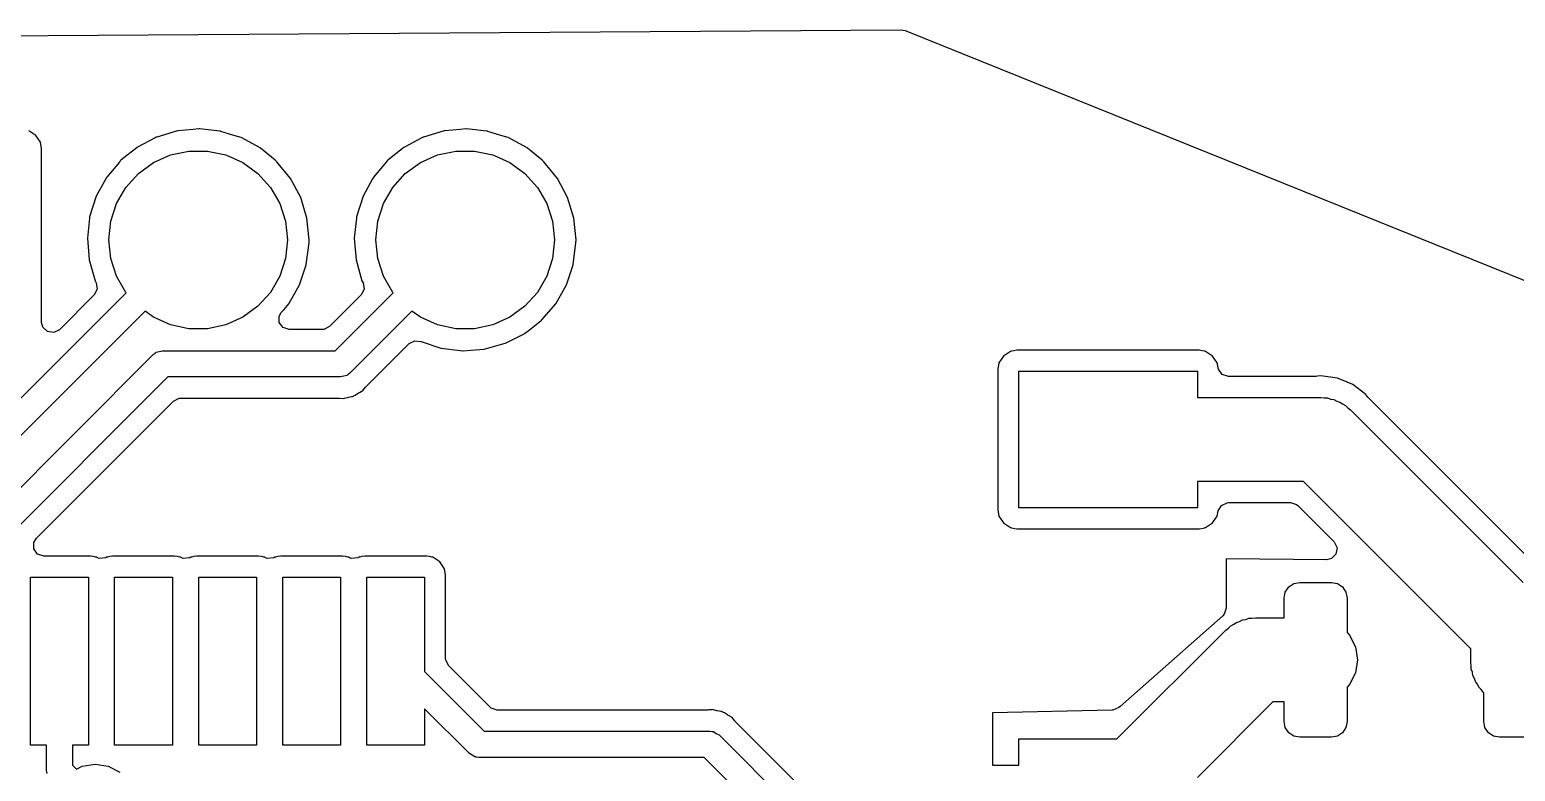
# Model space of a CAD drawing. Extents: x 128.2 to 165.3, y -118.5 to -85.
# Drawn here: x 141.99 to 156.13, y -92.06 to -85 of the extents above; entities that cross this region are included whole.
import ezdxf

# ---------------------------------------------------------------- set-up
doc = ezdxf.new("R2010")
doc.units = 0
doc.layers.add('BLACK', color=7, linetype='CONTINUOUS')

msp = doc.modelspace()

# ---------------------------------------------------------------- linework, layer by layer
at = {"layer": 'BLACK', "linetype": 'CONTINUOUS'}
for p, q in [((138.54, -85.0817), (150.28, -85.0001)), ((150.28, -85.0001), (150.318, -85.0073)), ((150.318, -85.0073), (160.797, -89.2391)), ((142.045, -86.0054), (141.978, -85.9611)), ((143.392, -85.9631), (143.195, -86.0213)), ((143.397, -85.9627), (143.392, -85.9631)), ((143.542, -85.9495), (143.397, -85.9627)), ((143.397, -85.9627), (143.397, -85.9627)), ((143.597, -85.9444), (143.542, -85.9495)), ((143.602, -85.9449), (143.597, -85.9444)), ((143.797, -85.9655), (143.602, -85.9449)), ((143.602, -85.9449), (143.602, -85.9449)), ((145.932, -85.9631), (145.735, -86.0213)), ((145.937, -85.9627), (145.932, -85.9631)), ((146.082, -85.9495), (145.937, -85.9627)), ((145.937, -85.9627), (145.937, -85.9627)), ((146.137, -85.9444), (146.082, -85.9495)), ((146.142, -85.9449), (146.137, -85.9444)), ((146.337, -85.9655), (146.142, -85.9449)), ((146.142, -85.9449), (146.142, -85.9449)), ((142.089, -86.0718), (142.045, -86.0054)), ((142.1, -86.1303), (142.089, -86.0718)), ((143.179, -86.0292), (143.012, -86.1167)), ((143.19, -86.0235), (143.179, -86.0292)), ((143.195, -86.0213), (143.19, -86.0235)), ((143.19, -86.0235), (143.19, -86.0235)), ((143.802, -85.966), (143.797, -85.9655)), ((143.797, -85.9655), (143.797, -85.9655)), ((143.807, -85.9674), (143.802, -85.966)), ((143.93, -86.0054), (143.807, -85.9674)), ((143.807, -85.9674), (143.807, -85.9674)), ((143.999, -86.0269), (143.93, -86.0054)), ((144.18, -86.1249), (143.999, -86.0269)), ((145.719, -86.0292), (145.552, -86.1167)), ((145.73, -86.0235), (145.719, -86.0292)), ((145.735, -86.0213), (145.73, -86.0235)), ((145.73, -86.0235), (145.73, -86.0235)), ((146.342, -85.966), (146.337, -85.9655)), ((146.337, -85.9655), (146.337, -85.9655)), ((146.347, -85.9674), (146.342, -85.966)), ((146.47, -86.0054), (146.347, -85.9674)), ((146.347, -85.9674), (146.347, -85.9674)), ((146.539, -86.0269), (146.47, -86.0054)), ((146.72, -86.1249), (146.539, -86.0269)), ((142.1, -87.7852), (142.1, -86.1303)), ((142.851, -86.2458), (142.848, -86.2495)), ((142.855, -86.2428), (142.851, -86.2458)), ((143.008, -86.1198), (142.855, -86.2428)), ((142.855, -86.2428), (142.855, -86.2428)), ((143.012, -86.1167), (143.008, -86.1198)), ((143.165, -86.2639), (143.327, -86.1916)), ((143.327, -86.1916), (143.501, -86.1547)), ((143.501, -86.1547), (143.679, -86.1547)), ((143.679, -86.1547), (143.853, -86.1916)), ((143.853, -86.1916), (144.015, -86.2639)), ((144.184, -86.128), (144.18, -86.1249)), ((144.323, -86.2428), (144.184, -86.128)), ((144.184, -86.128), (144.184, -86.128)), ((144.339, -86.2562), (144.323, -86.2428)), ((145.391, -86.2458), (145.388, -86.2495)), ((145.395, -86.2428), (145.391, -86.2458)), ((145.548, -86.1198), (145.395, -86.2428)), ((145.395, -86.2428), (145.395, -86.2428)), ((145.552, -86.1167), (145.548, -86.1198)), ((145.705, -86.2639), (145.867, -86.1916)), ((145.867, -86.1916), (146.041, -86.1547)), ((146.041, -86.1547), (146.219, -86.1547)), ((146.219, -86.1547), (146.393, -86.1916)), ((146.393, -86.1916), (146.555, -86.2639)), ((146.724, -86.128), (146.72, -86.1249)), ((146.863, -86.2428), (146.724, -86.128)), ((146.724, -86.128), (146.724, -86.128)), ((146.879, -86.2562), (146.863, -86.2428)), ((142.84, -86.26), (142.719, -86.4036)), ((142.848, -86.2495), (142.84, -86.26)), ((142.848, -86.2495), (142.848, -86.2495)), ((142.902, -86.5004), (143.021, -86.3683)), ((143.021, -86.3683), (143.165, -86.2639)), ((144.015, -86.2639), (144.159, -86.3683)), ((144.159, -86.3683), (144.278, -86.5004)), ((144.469, -86.4158), (144.339, -86.2562)), ((145.38, -86.26), (145.259, -86.4036)), ((145.388, -86.2495), (145.38, -86.26)), ((145.388, -86.2495), (145.388, -86.2495)), ((145.442, -86.5004), (145.561, -86.3683)), ((145.561, -86.3683), (145.705, -86.2639)), ((146.555, -86.2639), (146.699, -86.3683)), ((146.699, -86.3683), (146.818, -86.5004)), ((147.009, -86.4158), (146.879, -86.2562)), ((142.71, -86.4201), (142.62, -86.5842)), ((142.717, -86.4079), (142.71, -86.4201)), ((142.719, -86.4036), (142.717, -86.4079)), ((142.717, -86.4079), (142.717, -86.4079)), ((142.813, -86.6543), (142.902, -86.5004)), ((144.278, -86.5004), (144.367, -86.6543)), ((144.566, -86.5977), (144.469, -86.4158)), ((145.25, -86.4201), (145.16, -86.5842)), ((145.257, -86.4079), (145.25, -86.4201)), ((145.259, -86.4036), (145.257, -86.4079)), ((145.257, -86.4079), (145.257, -86.4079)), ((145.353, -86.6543), (145.442, -86.5004)), ((146.818, -86.5004), (146.907, -86.6543)), ((147.106, -86.5977), (147.009, -86.4158)), ((142.62, -86.5842), (142.557, -86.7805)), ((142.759, -86.8233), (142.813, -86.6543)), ((144.367, -86.6543), (144.421, -86.8233)), ((144.625, -86.795), (144.566, -86.5977)), ((145.16, -86.5842), (145.097, -86.7805)), ((145.299, -86.8233), (145.353, -86.6543)), ((146.907, -86.6543), (146.961, -86.8233)), ((147.165, -86.795), (147.106, -86.5977)), ((142.556, -86.795), (142.535, -86.9853)), ((142.557, -86.7853), (142.556, -86.795)), ((142.557, -86.7805), (142.557, -86.7853)), ((142.557, -86.7853), (142.557, -86.7853)), ((144.646, -87), (144.625, -86.795)), ((145.096, -86.795), (145.075, -86.9853)), ((145.097, -86.7853), (145.096, -86.795)), ((145.097, -86.7805), (145.097, -86.7853)), ((145.097, -86.7853), (145.097, -86.7853)), ((147.186, -87), (147.165, -86.795)), ((142.74, -87), (142.759, -86.8233)), ((144.421, -86.8233), (144.44, -87)), ((145.28, -87), (145.299, -86.8233)), ((146.961, -86.8233), (146.98, -87)), ((142.535, -86.9853), (142.552, -87.1906)), ((142.759, -87.1767), (142.74, -87)), ((144.44, -87), (144.421, -87.1767)), ((144.619, -87.2339), (144.645, -87.0295)), ((144.645, -87.0295), (144.646, -87)), ((145.075, -86.9853), (145.092, -87.1906)), ((145.299, -87.1767), (145.28, -87)), ((146.98, -87), (146.961, -87.1767)), ((147.159, -87.2339), (147.185, -87.0295)), ((147.185, -87.0295), (147.186, -87)), ((142.552, -87.1906), (142.609, -87.3886)), ((142.813, -87.3457), (142.759, -87.1767)), ((144.421, -87.1767), (144.367, -87.3457)), ((144.618, -87.2385), (144.619, -87.2339)), ((145.092, -87.1906), (145.149, -87.3886)), ((145.353, -87.3457), (145.299, -87.1767)), ((146.961, -87.1767), (146.907, -87.3457)), ((147.158, -87.2385), (147.159, -87.2339)), ((142.902, -87.4996), (142.813, -87.3457)), ((144.367, -87.3457), (144.278, -87.4996)), ((144.561, -87.4086), (144.618, -87.2385)), ((144.618, -87.2385), (144.618, -87.2385)), ((145.442, -87.4996), (145.353, -87.3457)), ((146.907, -87.3457), (146.818, -87.4996)), ((147.101, -87.4086), (147.158, -87.2385)), ((147.158, -87.2385), (147.158, -87.2385)), ((140.582, -89.8266), (142.905, -87.5029)), ((142.629, -87.469), (142.601, -87.5239)), ((142.609, -87.3886), (142.619, -87.4086)), ((142.619, -87.4086), (142.629, -87.469)), ((142.905, -87.5029), (142.902, -87.4996)), ((144.278, -87.4996), (144.159, -87.6317)), ((144.453, -87.6085), (144.554, -87.4293)), ((144.554, -87.4293), (144.561, -87.4086)), ((144.893, -88.055), (145.445, -87.5029)), ((145.169, -87.469), (145.141, -87.5239)), ((145.149, -87.3886), (145.159, -87.4086)), ((145.159, -87.4086), (145.169, -87.469)), ((145.445, -87.5029), (145.442, -87.4996)), ((146.818, -87.4996), (146.699, -87.6317)), ((146.993, -87.6085), (147.094, -87.4293)), ((147.094, -87.4293), (147.101, -87.4086)), ((142.601, -87.5239), (142.27, -87.8552)), ((144.159, -87.6317), (144.015, -87.7361)), ((144.381, -87.6908), (144.407, -87.6614)), ((144.407, -87.6614), (144.453, -87.6085)), ((145.141, -87.5239), (144.839, -87.8255)), ((146.699, -87.6317), (146.555, -87.7361)), ((146.858, -87.7644), (146.993, -87.6085)), ((143.084, -87.6775), (140.795, -89.9668)), ((142.111, -87.8301), (142.1, -87.7852)), ((143.165, -87.7361), (143.084, -87.6775)), ((143.327, -87.8084), (143.165, -87.7361)), ((144.015, -87.7361), (143.853, -87.8084)), ((144.362, -87.7249), (144.381, -87.6908)), ((144.362, -87.7861), (144.362, -87.7249)), ((144.398, -87.8356), (144.362, -87.7861)), ((145.624, -87.6775), (145.033, -88.2684)), ((145.705, -87.7361), (145.624, -87.6775)), ((145.867, -87.8084), (145.705, -87.7361)), ((146.555, -87.7361), (146.393, -87.8084)), ((146.742, -87.8552), (146.854, -87.7674)), ((146.854, -87.7674), (146.858, -87.7644)), ((146.854, -87.7674), (146.854, -87.7674)), ((142.155, -87.8734), (142.111, -87.8301)), ((142.215, -87.8829), (142.155, -87.8734)), ((142.27, -87.8552), (142.215, -87.8829)), ((143.501, -87.8453), (143.327, -87.8084)), ((143.679, -87.8453), (143.501, -87.8453)), ((143.853, -87.8084), (143.679, -87.8453)), ((144.456, -87.8545), (144.398, -87.8356)), ((144.769, -87.8545), (144.456, -87.8545)), ((144.785, -87.8533), (144.769, -87.8545)), ((144.839, -87.8255), (144.785, -87.8533)), ((146.041, -87.8453), (145.867, -87.8084)), ((146.219, -87.8453), (146.041, -87.8453)), ((146.393, -87.8084), (146.219, -87.8453)), ((146.516, -87.982), (146.691, -87.8934)), ((146.691, -87.8934), (146.696, -87.8913)), ((146.691, -87.8934), (146.691, -87.8934)), ((146.696, -87.8913), (146.742, -87.8552)), ((143.162, -88.0916), (143.179, -88.0783)), ((143.179, -88.0783), (143.182, -88.0748)), ((143.182, -88.0748), (143.185, -88.074)), ((143.185, -88.074), (143.19, -88.0701)), ((143.19, -88.0701), (143.22, -88.0637)), ((143.22, -88.0637), (143.25, -88.055)), ((143.25, -88.055), (144.893, -88.055)), ((145.188, -88.3971), (145.598, -87.9875)), ((145.598, -87.9875), (145.652, -87.9597)), ((145.652, -87.9597), (145.706, -87.9667)), ((145.706, -87.9667), (145.707, -87.9673)), ((145.707, -87.9673), (145.712, -87.9688)), ((145.712, -87.9688), (145.712, -87.9688)), ((145.712, -87.9688), (145.899, -88.0295)), ((145.899, -88.0295), (145.899, -88.0295)), ((145.899, -88.0295), (145.903, -88.031)), ((145.903, -88.031), (146.108, -88.0554)), ((146.108, -88.0554), (146.113, -88.055)), ((146.113, -88.055), (146.184, -88.0495)), ((146.113, -88.055), (146.113, -88.055)), ((146.184, -88.0495), (146.313, -88.0395)), ((146.313, -88.0395), (146.512, -87.9841)), ((146.512, -87.9841), (146.516, -87.982)), ((146.516, -87.982), (146.516, -87.982)), ((151.322, -88.0611), (151.255, -88.1054)), ((151.331, -88.0592), (151.322, -88.0611)), ((151.354, -88.0547), (151.331, -88.0592)), ((151.331, -88.0592), (151.331, -88.0592)), ((151.38, -88.0495), (151.354, -88.0547)), ((153.12, -88.0495), (151.38, -88.0495)), ((153.146, -88.0547), (153.12, -88.0495)), ((153.169, -88.0592), (153.146, -88.0547)), ((153.178, -88.0611), (153.169, -88.0592)), ((153.169, -88.0592), (153.169, -88.0592)), ((153.245, -88.1054), (153.178, -88.0611)), ((141.382, -89.8716), (143.162, -88.0916)), ((151.211, -88.1718), (151.2, -88.2303)), ((151.255, -88.1054), (151.211, -88.1718)), ((153.289, -88.1718), (153.245, -88.1054)), ((153.291, -88.1813), (153.289, -88.1718)), ((153.298, -88.2198), (153.291, -88.1813)), ((153.291, -88.1813), (153.291, -88.1813)), ((153.301, -88.2311), (153.298, -88.2198)), ((143.302, -88.305), (141.595, -90.0118)), ((144.945, -88.305), (143.302, -88.305)), ((144.975, -88.2963), (144.945, -88.305)), ((145.005, -88.2899), (144.975, -88.2963)), ((145.01, -88.286), (145.005, -88.2899)), ((145.013, -88.2852), (145.01, -88.286)), ((145.016, -88.2817), (145.013, -88.2852)), ((145.033, -88.2684), (145.016, -88.2817)), ((151.2, -88.2303), (151.2, -89.5697)), ((151.4, -89.55), (151.4, -88.25)), ((151.4, -88.25), (153.1, -88.25)), ((153.1, -88.25), (153.1, -88.5)), ((153.337, -88.2806), (153.301, -88.2311)), ((153.396, -88.2995), (153.337, -88.2806)), ((154.229, -88.2995), (153.396, -88.2995)), ((154.242, -88.2987), (154.229, -88.2995)), ((154.275, -88.2943), (154.242, -88.2987)), ((154.432, -88.315), (154.275, -88.2943)), ((154.578, -88.3755), (154.432, -88.315)), ((143.356, -88.5345), (143.41, -88.5067)), ((143.41, -88.5067), (143.426, -88.5055)), ((143.426, -88.5055), (144.926, -88.5055)), ((144.926, -88.5055), (144.935, -88.5059)), ((144.935, -88.5059), (144.974, -88.5093)), ((144.974, -88.5093), (144.983, -88.5067)), ((144.983, -88.5067), (145.011, -88.4992)), ((145.011, -88.4992), (145.02, -88.4973)), ((145.02, -88.4973), (145.05, -88.4921)), ((145.05, -88.4921), (145.058, -88.4906)), ((145.05, -88.4921), (145.05, -88.4921)), ((145.058, -88.4906), (145.066, -88.4863)), ((145.066, -88.4863), (145.071, -88.4843)), ((145.071, -88.4843), (145.076, -88.4818)), ((145.076, -88.4818), (145.085, -88.4796)), ((145.085, -88.4796), (145.117, -88.4573)), ((145.117, -88.4573), (145.124, -88.4526)), ((145.124, -88.4526), (145.157, -88.4332)), ((145.157, -88.4332), (145.182, -88.4034)), ((145.182, -88.4034), (145.188, -88.3971)), ((153.1, -88.5), (154.275, -88.5)), ((154.275, -88.5), (154.306, -88.5049)), ((154.306, -88.5049), (154.338, -88.5049)), ((154.338, -88.5049), (154.368, -88.5147)), ((154.703, -88.4717), (154.578, -88.3755)), ((154.707, -88.4769), (154.703, -88.4717)), ((154.723, -88.4981), (154.707, -88.4769)), ((154.732, -88.5078), (154.723, -88.4981)), ((156.256, -90.0314), (154.732, -88.5078)), ((142.05, -89.8405), (143.356, -88.5345)), ((154.368, -88.5147), (154.399, -88.5196)), ((154.399, -88.5196), (154.427, -88.5339)), ((154.427, -88.5339), (154.457, -88.5436)), ((154.457, -88.5436), (154.482, -88.5621)), ((154.482, -88.5621), (154.51, -88.5764)), ((154.51, -88.5764), (154.532, -88.5987)), ((154.532, -88.5987), (154.558, -88.6172)), ((154.558, -88.6172), (156.2, -90.2594)), ((154.109, -89.3), (153.1, -89.3)), ((153.1, -89.3), (153.1, -89.55)), ((155.702, -90.8932), (154.109, -89.3)), ((151.2, -89.5697), (151.211, -89.6282)), ((151.211, -89.6282), (151.255, -89.6946)), ((153.1, -89.55), (151.4, -89.55)), ((153.245, -89.6946), (153.289, -89.6282)), ((153.289, -89.6282), (153.298, -89.5802)), ((153.298, -89.5802), (153.328, -89.5268)), ((153.328, -89.5268), (153.384, -89.5012)), ((153.384, -89.5012), (153.396, -89.5005)), ((153.396, -89.5005), (153.985, -89.5005)), ((153.985, -89.5005), (154.043, -89.5194)), ((154.043, -89.5194), (154.055, -89.5295)), ((154.055, -89.5295), (154.401, -89.8753)), ((151.255, -89.6946), (151.322, -89.7389)), ((151.322, -89.7389), (151.331, -89.7408)), ((151.331, -89.7408), (151.331, -89.7408)), ((151.331, -89.7408), (151.345, -89.7435)), ((151.345, -89.7435), (151.38, -89.7505)), ((151.38, -89.7505), (153.12, -89.7505)), ((153.12, -89.7505), (153.155, -89.7435)), ((153.155, -89.7435), (153.169, -89.7408)), ((153.169, -89.7408), (153.178, -89.7389)), ((153.169, -89.7408), (153.169, -89.7408)), ((153.178, -89.7389), (153.245, -89.6946)), ((142.026, -89.8799), (142.05, -89.8405)), ((142.026, -89.9411), (142.026, -89.8799)), ((154.401, -89.8753), (154.429, -89.9298)), ((142.062, -89.9906), (142.026, -89.9411)), ((142.12, -90.0095), (142.062, -89.9906)), ((142.565, -90.0095), (142.12, -90.0095)), ((142.591, -90.0148), (142.565, -90.0095)), ((142.614, -90.0192), (142.591, -90.0148)), ((142.623, -90.0211), (142.614, -90.0192)), ((142.614, -90.0192), (142.614, -90.0192)), ((142.631, -90.0265), (142.623, -90.0211)), ((142.632, -90.0269), (142.631, -90.0265)), ((142.647, -90.0317), (142.632, -90.0269)), ((142.708, -90.0269), (142.647, -90.0317)), ((142.709, -90.0265), (142.708, -90.0269)), ((142.717, -90.0211), (142.709, -90.0265)), ((142.726, -90.0192), (142.717, -90.0211)), ((142.749, -90.0148), (142.726, -90.0192)), ((142.726, -90.0192), (142.726, -90.0192)), ((142.775, -90.0095), (142.749, -90.0148)), ((143.365, -90.0095), (142.775, -90.0095)), ((143.391, -90.0148), (143.365, -90.0095)), ((143.414, -90.0192), (143.391, -90.0148)), ((143.423, -90.0211), (143.414, -90.0192)), ((143.414, -90.0192), (143.414, -90.0192)), ((143.431, -90.0265), (143.423, -90.0211)), ((143.432, -90.0269), (143.431, -90.0265)), ((143.447, -90.0317), (143.432, -90.0269)), ((143.508, -90.0269), (143.447, -90.0317)), ((143.509, -90.0265), (143.508, -90.0269)), ((143.517, -90.0211), (143.509, -90.0265)), ((143.526, -90.0192), (143.517, -90.0211)), ((143.549, -90.0148), (143.526, -90.0192)), ((143.526, -90.0192), (143.526, -90.0192)), ((143.575, -90.0095), (143.549, -90.0148)), ((144.165, -90.0095), (143.575, -90.0095)), ((144.191, -90.0148), (144.165, -90.0095)), ((144.214, -90.0192), (144.191, -90.0148)), ((144.223, -90.0211), (144.214, -90.0192)), ((144.214, -90.0192), (144.214, -90.0192)), ((144.231, -90.0265), (144.223, -90.0211)), ((144.232, -90.0269), (144.231, -90.0265)), ((144.247, -90.0317), (144.232, -90.0269)), ((144.308, -90.0269), (144.247, -90.0317)), ((144.309, -90.0265), (144.308, -90.0269)), ((144.317, -90.0211), (144.309, -90.0265)), ((144.326, -90.0192), (144.317, -90.0211)), ((144.349, -90.0148), (144.326, -90.0192)), ((144.326, -90.0192), (144.326, -90.0192)), ((144.375, -90.0095), (144.349, -90.0148)), ((144.965, -90.0095), (144.375, -90.0095)), ((144.991, -90.0148), (144.965, -90.0095)), ((145.014, -90.0192), (144.991, -90.0148)), ((145.023, -90.0211), (145.014, -90.0192)), ((145.014, -90.0192), (145.014, -90.0192)), ((145.031, -90.0265), (145.023, -90.0211)), ((145.032, -90.0269), (145.031, -90.0265)), ((145.047, -90.0317), (145.032, -90.0269)), ((145.108, -90.0269), (145.047, -90.0317)), ((145.109, -90.0265), (145.108, -90.0269)), ((145.117, -90.0211), (145.109, -90.0265)), ((145.126, -90.0192), (145.117, -90.0211)), ((145.149, -90.0148), (145.126, -90.0192)), ((145.126, -90.0192), (145.126, -90.0192)), ((145.175, -90.0095), (145.149, -90.0148)), ((145.765, -90.0095), (145.175, -90.0095)), ((145.791, -90.0147), (145.765, -90.0095)), ((145.814, -90.0192), (145.791, -90.0147)), ((145.823, -90.0211), (145.814, -90.0192)), ((145.814, -90.0192), (145.814, -90.0192)), ((145.89, -90.0654), (145.823, -90.0211)), ((145.934, -90.1318), (145.89, -90.0654)), ((154.33, -90.0443), (153.374, -90.0368)), ((153.374, -90.0368), (153.374, -90.0449)), ((153.374, -90.0449), (153.374, -90.2981)), ((154.376, -90.0335), (154.33, -90.0443)), ((154.419, -89.9903), (154.376, -90.0335)), ((154.429, -89.9298), (154.419, -89.9903)), ((145.945, -90.1903), (145.934, -90.1318)), ((145.945, -90.9842), (145.945, -90.1903)), ((141.995, -91.81), (141.995, -90.21)), ((141.995, -90.21), (142.545, -90.21)), ((142.545, -90.21), (142.545, -91.81)), ((142.795, -91.81), (142.795, -90.21)), ((142.795, -90.21), (143.345, -90.21)), ((143.345, -90.21), (143.345, -91.81)), ((143.595, -91.81), (143.595, -90.21)), ((143.595, -90.21), (144.145, -90.21)), ((144.145, -90.21), (144.145, -91.81)), ((144.395, -91.81), (144.395, -90.21)), ((144.395, -90.21), (144.945, -90.21)), ((144.945, -90.21), (144.945, -91.81)), ((145.195, -91.81), (145.195, -90.21)), ((145.195, -90.21), (145.745, -90.21)), ((145.745, -90.21), (145.745, -91.1082)), ((153.374, -90.2981), (153.375, -90.4418)), ((153.936, -90.352), (153.969, -90.3033)), ((153.969, -90.3033), (154.017, -90.2708)), ((154.017, -90.2708), (154.075, -90.2594)), ((154.075, -90.2594), (154.375, -90.2594)), ((154.375, -90.2594), (154.432, -90.2708)), ((154.432, -90.2708), (154.481, -90.3033)), ((154.481, -90.3033), (154.513, -90.352)), ((153.375, -90.4418), (153.375, -90.5051)), ((153.925, -90.4094), (153.936, -90.352)), ((153.925, -90.5969), (153.925, -90.4094)), ((154.513, -90.352), (154.525, -90.4094)), ((154.525, -90.4094), (154.525, -90.7382)), ((153.341, -90.5797), (152.364, -91.441)), ((153.356, -90.5634), (153.341, -90.5797)), ((153.375, -90.5051), (153.356, -90.5634)), ((153.472, -90.6405), (153.501, -90.6308)), ((153.501, -90.6308), (153.529, -90.6165)), ((153.529, -90.6165), (153.561, -90.6116)), ((153.561, -90.6116), (153.591, -90.6018)), ((153.591, -90.6018), (153.622, -90.6018)), ((153.622, -90.6018), (153.653, -90.5969)), ((153.653, -90.5969), (153.925, -90.5969)), ((152.334, -91.75), (153.37, -90.7141)), ((153.37, -90.7141), (153.396, -90.6956)), ((153.396, -90.6956), (153.418, -90.6733)), ((153.418, -90.6733), (153.446, -90.659)), ((153.446, -90.659), (153.472, -90.6405)), ((154.525, -90.7382), (154.548, -90.7618)), ((154.548, -90.7618), (154.605, -90.8733)), ((154.605, -90.8733), (154.625, -90.9969)), ((155.702, -91.0225), (155.702, -90.8932)), ((145.947, -90.9997), (145.945, -90.9842)), ((145.974, -91.0542), (145.947, -90.9997)), ((146.366, -91.4455), (145.974, -91.0542)), ((154.625, -90.9969), (154.605, -91.1205)), ((155.707, -91.0536), (155.702, -91.0225)), ((155.707, -91.0851), (155.707, -91.0536)), ((145.745, -91.1082), (146.312, -91.675)), ((154.605, -91.1205), (154.548, -91.232)), ((155.717, -91.115), (155.707, -91.0851)), ((155.722, -91.1461), (155.717, -91.115)), ((155.736, -91.1742), (155.722, -91.1461)), ((155.746, -91.2041), (155.736, -91.1742)), ((154.548, -91.232), (154.525, -91.2556)), ((154.525, -91.2556), (154.525, -91.5844)), ((155.765, -91.2296), (155.746, -91.2041)), ((155.779, -91.2576), (155.765, -91.2296)), ((155.801, -91.2799), (155.779, -91.2576)), ((155.82, -91.3053), (155.801, -91.2799)), ((155.825, -91.3091), (155.82, -91.3053)), ((155.825, -91.5844), (155.825, -91.3091)), ((146.172, -91.8884), (145.745, -91.4618)), ((145.745, -91.4618), (145.745, -91.81)), ((146.378, -91.4556), (146.366, -91.4455)), ((146.436, -91.4745), (146.378, -91.4556)), ((148.441, -91.4745), (146.436, -91.4745)), ((148.449, -91.4741), (148.441, -91.4745)), ((148.479, -91.4715), (148.449, -91.4741)), ((148.488, -91.4707), (148.479, -91.4715)), ((148.496, -91.473), (148.488, -91.4707)), ((148.526, -91.4808), (148.496, -91.473)), ((152.289, -91.4758), (151.15, -91.5)), ((152.296, -91.4754), (152.289, -91.4758)), ((152.352, -91.4511), (152.296, -91.4754)), ((152.364, -91.441), (152.352, -91.4511)), ((153.819, -91.3969), (153.1, -92.1157)), ((153.925, -91.3969), (153.819, -91.3969)), ((153.925, -91.5844), (153.925, -91.3969)), ((148.534, -91.4827), (148.526, -91.4808)), ((148.564, -91.4879), (148.534, -91.4827)), ((148.572, -91.4894), (148.564, -91.4879)), ((148.564, -91.4879), (148.564, -91.4879)), ((148.58, -91.4937), (148.572, -91.4894)), ((148.585, -91.4957), (148.58, -91.4937)), ((148.591, -91.4982), (148.585, -91.4957)), ((148.599, -91.5004), (148.591, -91.4982)), ((148.628, -91.521), (148.599, -91.5004)), ((148.631, -91.5227), (148.628, -91.521)), ((148.638, -91.5274), (148.631, -91.5227)), ((148.672, -91.5468), (148.638, -91.5274)), ((148.682, -91.5595), (148.672, -91.5468)), ((148.697, -91.5766), (148.682, -91.5595)), ((148.702, -91.5829), (148.697, -91.5766)), ((150.395, -93.275), (148.702, -91.5829)), ((151.15, -91.5), (151.15, -92)), ((153.936, -91.6418), (153.925, -91.5844)), ((154.525, -91.5844), (154.513, -91.6418)), ((155.836, -91.6418), (155.825, -91.5844)), ((146.312, -91.675), (148.459, -91.675)), ((148.459, -91.675), (148.481, -91.6782)), ((148.481, -91.6782), (148.486, -91.6779)), ((148.486, -91.6779), (148.488, -91.6792)), ((148.488, -91.6792), (148.495, -91.6801)), ((148.495, -91.6801), (148.521, -91.6968)), ((148.521, -91.6968), (148.548, -91.7116)), ((148.548, -91.7116), (154.388, -97.5519)), ((151.4, -92), (151.4, -91.75)), ((151.4, -91.75), (152.334, -91.75)), ((153.969, -91.6905), (153.936, -91.6418)), ((154.017, -91.723), (153.969, -91.6905)), ((154.075, -91.7344), (154.017, -91.723)), ((154.375, -91.7344), (154.075, -91.7344)), ((154.432, -91.723), (154.375, -91.7344)), ((154.481, -91.6905), (154.432, -91.723)), ((154.513, -91.6418), (154.481, -91.6905)), ((155.869, -91.6905), (155.836, -91.6418)), ((155.917, -91.723), (155.869, -91.6905)), ((155.975, -91.7344), (155.917, -91.723)), ((156.275, -91.7344), (155.975, -91.7344)), ((142.145, -91.81), (141.995, -91.81)), ((142.145, -92.05), (142.145, -91.81)), ((142.545, -91.81), (142.395, -91.81)), ((142.395, -91.81), (142.395, -91.9982)), ((143.345, -91.81), (142.795, -91.81)), ((144.145, -91.81), (143.595, -91.81)), ((144.945, -91.81), (144.395, -91.81)), ((145.745, -91.81), (145.195, -91.81)), ((146.199, -91.9032), (146.172, -91.8884)), ((146.224, -91.9199), (146.199, -91.9032)), ((142.395, -91.9982), (142.433, -92.0366)), ((142.433, -92.0366), (142.486, -92.0096)), ((142.486, -92.0096), (142.61, -91.99)), ((142.61, -91.99), (142.734, -92.0096)), ((142.734, -92.0096), (142.845, -92.0664)), ((146.231, -91.9208), (146.224, -91.9199)), ((146.233, -91.9221), (146.231, -91.9208)), ((146.238, -91.9218), (146.233, -91.9221)), ((146.26, -91.925), (146.238, -91.9218)), ((148.407, -91.925), (146.26, -91.925)), ((154.174, -97.6921), (148.407, -91.925)), ((151.15, -92), (151.4, -92)), ((142.154, -92.0795), (142.145, -92.05))]:
    msp.add_line(p, q, dxfattribs=at)

doc.saveas('drawing.dxf')
